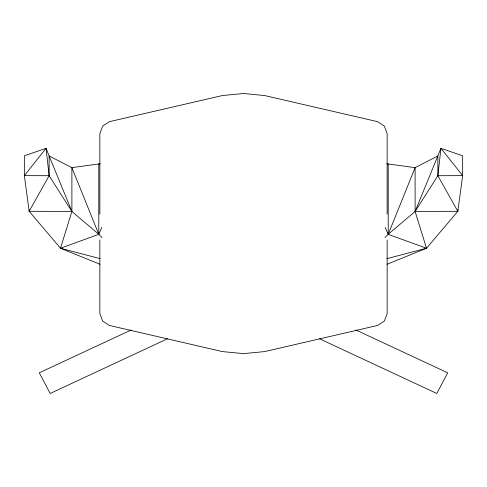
<?xml version="1.0" encoding="UTF-8"?>
<svg xmlns="http://www.w3.org/2000/svg" width="487" height="487" viewBox="0 0 487 487"><rect width="100%" height="100%" fill="white"/><g stroke="black" fill="none" stroke-linecap="round" stroke-linejoin="round"><path stroke-width="0.73" d="M102.039 237.546L98.8 234.338L71.893 211.455L29.177 211.303L49.126 175.716L49.126 155.937L46.064 148.334L24.35 155.791L24.35 175.63L29.177 211.303L60.498 248.242L99.975 264.264M386.702 163.754L388.2 163.985L388.2 234.338L384.961 237.546M387.025 264.264L426.502 248.242L457.823 211.303L457.823 209.794M386.861 258.664L426.502 248.242L415.107 211.455L437.874 175.716L440.936 148.334L462.65 155.791L462.65 175.63L457.823 211.303L415.107 211.455L388.2 234.338L385.18 227.417M100.139 258.664L60.498 248.242L71.893 211.455L71.893 167.644L49.126 155.937L71.893 211.455L49.126 175.716L46.064 148.334L24.35 175.63L49.126 175.716M101.82 227.417L98.8 234.338L60.498 248.242M131.186 329.967L39.283 372.817L50.173 393.484L167.443 338.8M98.8 163.985L98.8 234.338L71.893 167.644L100.298 163.754M437.874 175.716L462.65 175.63L440.936 148.334L415.107 211.455L415.107 167.644L437.874 155.937L437.874 175.716L457.823 211.303M388.2 163.985L415.107 167.644L388.2 234.338L426.502 248.242M355.814 329.967L447.717 372.817L436.827 393.484L319.557 338.8M387.147 214.079L387.147 133.639L384.365 126.096L377.65 121.689L264.581 95.537L243.5 93.516L222.419 95.537L109.35 121.689L102.635 126.096L99.853 133.639L99.853 214.079M387.147 239.884L387.147 313.494L384.365 321.03L377.65 325.444L264.581 351.596L243.5 353.617L222.419 351.596L109.35 325.444L102.635 321.03L99.853 313.494L99.853 239.884M29.177 209.794L29.177 211.303"/></g></svg>
